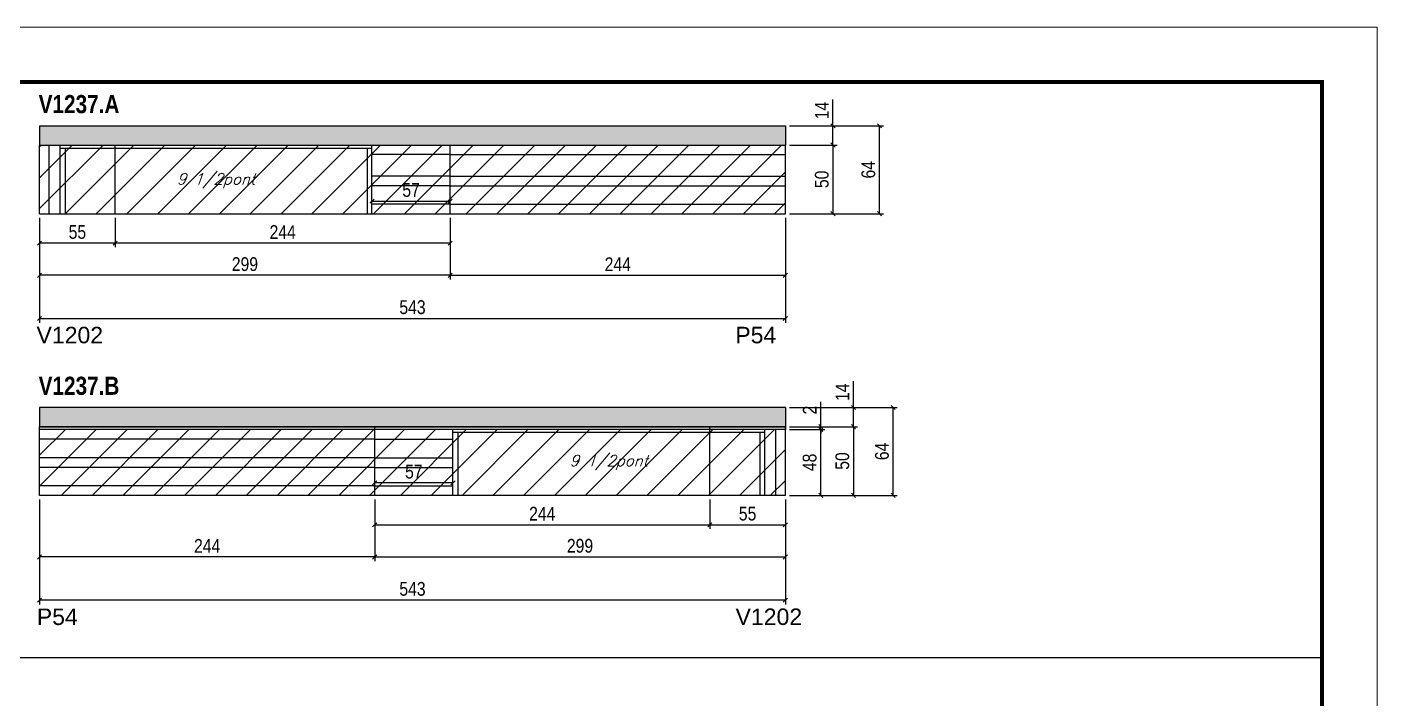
# Model space of a CAD drawing. Extents: x 3309 to 9563, y -2522 to 14608.
# Drawn here: x 3811 to 4794, y 6079 to 6568 of the extents above; entities that cross this region are included whole.
import ezdxf

# ---------------------------------------------------------------- set-up
doc = ezdxf.new("R2010")
doc.units = 0
doc.linetypes.add('DASHED', pattern=[0.75, 0.5, -0.25])
for name, color, linetype in [('5', 5, 'Continuous'), ('COTA', 241, 'Continuous'), ('NOMENCLATURA', 7, 'Continuous'), ('Painéis', 200, 'Continuous'), ('SARR_2.2x7', 40, 'Continuous'), ('SARR_3.5x7', 81, 'Continuous'), ('texto', 7, 'Continuous')]:
    doc.layers.add(name, color=color, linetype=linetype)
for name, color, linetype, lineweight in [('Folhas', 255, 'Continuous', 9), ('Hachura', 251, 'Continuous', 9), ('SARRAFO DE PRESSAO', 251, 'DASHED', 9)]:
    doc.layers.add(name, color=color, linetype=linetype, lineweight=lineweight)
doc.styles.add('COTA TECNICA', font='techl___.ttf', dxfattribs={"height": 10})
doc.styles.add('Romans', font='romans.shx')
doc.styles.get("Standard").update_dxf_attribs({"font": 'arial.ttf'})
doc.styles.add('TECNICA', font='techb___.ttf', dxfattribs={"height": 10})
doc.dimstyles.new('PAINEL', dxfattribs={"dimtxt": 10, "dimasz": 3, "dimexe": 3, "dimexo": 3, "dimgap": 3, "dimtad": 1, "dimdec": 1, "dimzin": 12, "dimdsep": 46, "dimtxsty": 'COTA TECNICA', "dimblk1": 'OBLIQUE', "dimblk2": 'OBLIQUE', "dimsah": 1, "dimcen": 0.9, "dimclrd": 4, "dimclre": 4, "dimclrt": 240, "dimadec": 1, "dimazin": 3, "dimtfac": 1, "dimtdec": 1, "dimtmove": 0, "dimatfit": 3, "dimfxl": 1, "dimtolj": 1, "dimtzin": 12, "dimarcsym": 0})

# ---------------------------------------------------------------- blocks, each defined once
blk = doc.blocks.new('9999999999')
at = {"layer": 'Folhas'}
blk.add_lwpolyline([(98138.98, 34190.21), (99623.98, 34190.21), (99623.98, 35240.21), (98138.98, 35240.21)], close=True, dxfattribs=at)
at = {"layer": 'Folhas', "color": 30, "const_width": 3}
blk.add_lwpolyline([(98213.98, 34230.21), (99583.98, 34230.21), (99583.98, 35200.21), (98213.98, 35200.21)], close=True, dxfattribs=at)
blk = doc.blocks.new('_Oblique')
at = {"color": 0, "linetype": 'ByBlock', "lineweight": -2}
blk.add_line((-0.5, -0.5), (0.5, 0.5), dxfattribs=at)
blk = doc.blocks.new('*D673')
at = {"layer": 'COTA', "color": 4, "linetype": 'ByBlock', "lineweight": -2, "transparency": 16777216}
for p, q in [((3820.56, 6223.91), (3820.56, 6179.05)), ((4064.56, 6223.91), (4064.56, 6179.05)), ((4064.56, 6182.05), (3820.56, 6182.05))]:
    blk.add_line(p, q, dxfattribs=at)
at = {"layer": 'Defpoints', "color": 0, "linetype": 'ByBlock', "transparency": 16777216}
for p in [(3820.56, 6226.91), (4064.56, 6226.91), (3820.56, 6182.05)]:
    blk.add_point(p, dxfattribs=at)
at = {"layer": 'COTA', "color": 4, "linetype": 'ByBlock', "lineweight": -2, "transparency": 16777216, "xscale": 3, "yscale": 3, "zscale": 3, "rotation": 180}
blk.add_blockref('_Oblique', (3820.56, 6182.05), dxfattribs=at)
at = {"layer": 'COTA', "color": 4, "linetype": 'ByBlock', "lineweight": -2, "transparency": 16777216, "xscale": 3, "yscale": 3, "zscale": 3}
blk.add_blockref('_Oblique', (4064.56, 6182.05), dxfattribs=at)
at = {"layer": 'COTA', "color": 240, "linetype": 'ByBlock', "transparency": 16777216, "insert": (3942.56, 6190.13), "char_height": 10, "attachment_point": 5, "style": 'COTA TECNICA'}
blk.add_mtext('\\A1;244', dxfattribs=at)
blk = doc.blocks.new('*D681')
at = {"layer": 'COTA', "color": 4, "linetype": 'ByBlock', "lineweight": -2, "transparency": 16777216}
for p, q in [((3820.56, 6223.91), (3820.56, 6147.58)), ((4363.56, 6223.91), (4363.56, 6147.58)), ((4363.56, 6150.58), (3820.56, 6150.58))]:
    blk.add_line(p, q, dxfattribs=at)
at = {"layer": 'Defpoints', "color": 0, "linetype": 'ByBlock', "transparency": 16777216}
for p in [(3820.56, 6226.91), (4363.56, 6226.91), (3820.56, 6150.58)]:
    blk.add_point(p, dxfattribs=at)
at = {"layer": 'COTA', "color": 4, "linetype": 'ByBlock', "lineweight": -2, "transparency": 16777216, "xscale": 3, "yscale": 3, "zscale": 3, "rotation": 180}
blk.add_blockref('_Oblique', (3820.56, 6150.58), dxfattribs=at)
at = {"layer": 'COTA', "color": 4, "linetype": 'ByBlock', "lineweight": -2, "transparency": 16777216, "xscale": 3, "yscale": 3, "zscale": 3}
blk.add_blockref('_Oblique', (4363.56, 6150.58), dxfattribs=at)
at = {"layer": 'COTA', "color": 240, "linetype": 'ByBlock', "transparency": 16777216, "insert": (4092.06, 6158.79), "char_height": 10, "attachment_point": 5, "style": 'COTA TECNICA'}
blk.add_mtext('\\A1;543', dxfattribs=at)
blk = doc.blocks.new('*D674')
at = {"layer": 'COTA', "color": 4, "lineweight": -2, "transparency": 16777216}
for p, q in [((4064.56, 6223.91), (4064.56, 6179.05)), ((4363.56, 6223.91), (4363.56, 6179.05)), ((4064.56, 6182.05), (4363.56, 6182.05))]:
    blk.add_line(p, q, dxfattribs=at)
at = {"layer": 'Defpoints', "color": 0, "transparency": 16777216}
for p in [(4064.56, 6226.91, 0), (4363.56, 6226.91, 0), (4363.56, 6182.05)]:
    blk.add_point(p, dxfattribs=at)
at = {"layer": 'COTA', "color": 4, "lineweight": -2, "transparency": 16777216, "xscale": 3, "yscale": 3, "zscale": 3, "rotation": 180}
blk.add_blockref('_Oblique', (4064.56, 6182.05), dxfattribs=at)
at = {"layer": 'COTA', "color": 4, "lineweight": -2, "transparency": 16777216, "xscale": 3, "yscale": 3, "zscale": 3}
blk.add_blockref('_Oblique', (4363.56, 6182.05), dxfattribs=at)
at = {"layer": 'COTA', "color": 240, "transparency": 16777216, "insert": (4214.06, 6190.14), "char_height": 10, "attachment_point": 5, "style": 'COTA TECNICA'}
blk.add_mtext('\\A1;299', dxfattribs=at)
blk = doc.blocks.new('*D682')
at = {"layer": 'COTA', "color": 4, "lineweight": -2, "transparency": 16777216}
for p, q in [((4064.56, 6236.91), (4064.56, 6238.98)), ((4121.56, 6235.98), (4064.56, 6235.98)), ((4121.56, 6236.91), (4121.56, 6238.98))]:
    blk.add_line(p, q, dxfattribs=at)
at = {"layer": 'Defpoints', "color": 0, "transparency": 16777216}
for p in [(4064.56, 6235.98), (4064.56, 6233.91, 0), (4121.56, 6233.91, 0)]:
    blk.add_point(p, dxfattribs=at)
at = {"layer": 'COTA', "color": 4, "lineweight": -2, "transparency": 16777216, "xscale": 3, "yscale": 3, "zscale": 3, "rotation": 180}
blk.add_blockref('_Oblique', (4064.56, 6235.98), dxfattribs=at)
at = {"layer": 'COTA', "color": 4, "lineweight": -2, "transparency": 16777216, "xscale": 3, "yscale": 3, "zscale": 3}
blk.add_blockref('_Oblique', (4121.56, 6235.98), dxfattribs=at)
at = {"layer": 'COTA', "color": 240, "transparency": 16777216, "insert": (4093.06, 6244.09), "char_height": 10, "attachment_point": 5, "style": 'COTA TECNICA'}
blk.add_mtext('\\A1;57', dxfattribs=at)
blk = doc.blocks.new('*D683')
at = {"layer": 'COTA', "color": 4, "lineweight": -2, "transparency": 16777216}
for p, q in [((4064.56, 6223.91), (4064.56, 6202.47)), ((4308.56, 6223.91), (4308.56, 6202.47)), ((4064.56, 6205.47), (4308.56, 6205.47))]:
    blk.add_line(p, q, dxfattribs=at)
at = {"layer": 'Defpoints', "color": 0, "transparency": 16777216}
for p in [(4064.56, 6226.91), (4308.56, 6226.91), (4308.56, 6205.47)]:
    blk.add_point(p, dxfattribs=at)
at = {"layer": 'COTA', "color": 4, "lineweight": -2, "transparency": 16777216, "xscale": 3, "yscale": 3, "zscale": 3, "rotation": 180}
blk.add_blockref('_Oblique', (4064.56, 6205.47), dxfattribs=at)
at = {"layer": 'COTA', "color": 4, "lineweight": -2, "transparency": 16777216, "xscale": 3, "yscale": 3, "zscale": 3}
blk.add_blockref('_Oblique', (4308.56, 6205.47), dxfattribs=at)
at = {"layer": 'COTA', "color": 240, "transparency": 16777216, "insert": (4186.56, 6213.54), "char_height": 10, "attachment_point": 5, "style": 'COTA TECNICA'}
blk.add_mtext('\\A1;244', dxfattribs=at)
blk = doc.blocks.new('*D684')
at = {"layer": 'COTA', "color": 4, "lineweight": -2, "transparency": 16777216}
for p, q in [((4308.56, 6223.91), (4308.56, 6202.47)), ((4363.56, 6223.91), (4363.56, 6202.47)), ((4308.56, 6205.47), (4363.56, 6205.47))]:
    blk.add_line(p, q, dxfattribs=at)
at = {"layer": 'Defpoints', "color": 0, "transparency": 16777216}
for p in [(4308.56, 6226.91), (4363.56, 6226.91), (4363.56, 6205.47)]:
    blk.add_point(p, dxfattribs=at)
at = {"layer": 'COTA', "color": 4, "lineweight": -2, "transparency": 16777216, "xscale": 3, "yscale": 3, "zscale": 3, "rotation": 180}
blk.add_blockref('_Oblique', (4308.56, 6205.47), dxfattribs=at)
at = {"layer": 'COTA', "color": 4, "lineweight": -2, "transparency": 16777216, "xscale": 3, "yscale": 3, "zscale": 3}
blk.add_blockref('_Oblique', (4363.56, 6205.47), dxfattribs=at)
at = {"layer": 'COTA', "color": 240, "transparency": 16777216, "insert": (4336.06, 6213.58), "char_height": 10, "attachment_point": 5, "style": 'COTA TECNICA'}
blk.add_mtext('\\A1;55', dxfattribs=at)
blk = doc.blocks.new('*D685')
at = {"layer": 'COTA', "color": 4, "lineweight": -2, "transparency": 16777216}
for p, q in [((4366.56, 6276.91), (4416.18, 6276.91)), ((4413.18, 6276.91), (4413.18, 6226.91)), ((4366.56, 6226.91), (4416.18, 6226.91))]:
    blk.add_line(p, q, dxfattribs=at)
at = {"layer": 'Defpoints', "color": 0, "transparency": 16777216}
for p in [(4363.56, 6276.91), (4363.56, 6226.91), (4413.18, 6226.91)]:
    blk.add_point(p, dxfattribs=at)
at = {"layer": 'COTA', "color": 4, "lineweight": -2, "transparency": 16777216, "xscale": 3, "yscale": 3, "zscale": 3}
for p, rotation in [((4413.18, 6276.91), 90), ((4413.18, 6226.91), 270)]:
    blk.add_blockref('_Oblique', p, dxfattribs=dict(at, rotation=rotation))
at = {"layer": 'COTA', "color": 240, "transparency": 16777216, "insert": (4405.07, 6251.91), "char_height": 10, "attachment_point": 5, "rotation": 90, "style": 'COTA TECNICA'}
blk.add_mtext('\\A1;50', dxfattribs=at)
blk = doc.blocks.new('*D686')
at = {"layer": 'COTA', "color": 4, "lineweight": -2, "transparency": 16777216}
for p, q in [((4413.18, 6290.91), (4413.18, 6310.03)), ((4366.56, 6290.91), (4416.18, 6290.91)), ((4413.18, 6276.91), (4413.18, 6290.91)), ((4366.56, 6276.91), (4416.18, 6276.91))]:
    blk.add_line(p, q, dxfattribs=at)
at = {"layer": 'Defpoints', "color": 0, "transparency": 16777216}
for p in [(4363.56, 6290.91), (4413.18, 6290.91), (4363.56, 6276.91)]:
    blk.add_point(p, dxfattribs=at)
at = {"layer": 'COTA', "color": 4, "lineweight": -2, "transparency": 16777216, "xscale": 3, "yscale": 3, "zscale": 3}
for p, rotation in [((4413.18, 6290.91), 90), ((4413.18, 6276.91), 270)]:
    blk.add_blockref('_Oblique', p, dxfattribs=dict(at, rotation=rotation))
at = {"layer": 'COTA', "color": 240, "transparency": 16777216, "insert": (4405.1, 6301.97), "char_height": 10, "attachment_point": 5, "rotation": 90, "style": 'COTA TECNICA'}
blk.add_mtext('\\A1;14', dxfattribs=at)
blk = doc.blocks.new('*D687')
at = {"layer": 'COTA', "color": 4, "lineweight": -2, "transparency": 16777216}
for p, q in [((4366.56, 6290.91), (4445.04, 6290.91)), ((4442.04, 6226.91), (4442.04, 6290.91)), ((4366.56, 6226.91), (4445.04, 6226.91))]:
    blk.add_line(p, q, dxfattribs=at)
at = {"layer": 'Defpoints', "color": 0, "transparency": 16777216}
for p in [(4363.56, 6290.91), (4442.04, 6290.91), (4363.56, 6226.91)]:
    blk.add_point(p, dxfattribs=at)
at = {"layer": 'COTA', "color": 4, "lineweight": -2, "transparency": 16777216, "xscale": 3, "yscale": 3, "zscale": 3}
for p, rotation in [((4442.04, 6290.91), 90), ((4442.04, 6226.91), 270)]:
    blk.add_blockref('_Oblique', p, dxfattribs=dict(at, rotation=rotation))
at = {"layer": 'COTA', "color": 240, "transparency": 16777216, "insert": (4433.93, 6258.91), "char_height": 10, "attachment_point": 5, "rotation": 90, "style": 'COTA TECNICA'}
blk.add_mtext('\\A1;64', dxfattribs=at)
blk = doc.blocks.new('*D675')
at = {"layer": 'COTA', "color": 4, "linetype": 'ByBlock', "lineweight": -2, "transparency": 16777216}
for p, q in [((4119.56, 6428.94), (4119.56, 6384.09)), ((4363.56, 6428.94), (4363.56, 6384.09)), ((4119.56, 6387.09), (4363.56, 6387.09))]:
    blk.add_line(p, q, dxfattribs=at)
at = {"layer": 'Defpoints', "color": 0, "linetype": 'ByBlock', "transparency": 16777216}
for p in [(4119.56, 6431.94), (4363.56, 6431.94), (4363.56, 6387.09)]:
    blk.add_point(p, dxfattribs=at)
at = {"layer": 'COTA', "color": 4, "linetype": 'ByBlock', "lineweight": -2, "transparency": 16777216, "xscale": 3, "yscale": 3, "zscale": 3, "rotation": 180}
blk.add_blockref('_Oblique', (4119.56, 6387.09), dxfattribs=at)
at = {"layer": 'COTA', "color": 4, "linetype": 'ByBlock', "lineweight": -2, "transparency": 16777216, "xscale": 3, "yscale": 3, "zscale": 3}
blk.add_blockref('_Oblique', (4363.56, 6387.09), dxfattribs=at)
at = {"layer": 'COTA', "color": 240, "linetype": 'ByBlock', "transparency": 16777216, "insert": (4241.56, 6395.16), "char_height": 10, "attachment_point": 5, "style": 'COTA TECNICA'}
blk.add_mtext('\\A1;244', dxfattribs=at)
blk = doc.blocks.new('*D676')
at = {"layer": 'COTA', "color": 4, "lineweight": -2, "transparency": 16777216}
for p, q in [((3820.56, 6428.94), (3820.56, 6384.09)), ((4119.56, 6428.94), (4119.56, 6384.09)), ((4119.56, 6387.09), (3820.56, 6387.09))]:
    blk.add_line(p, q, dxfattribs=at)
at = {"layer": 'Defpoints', "color": 0, "transparency": 16777216}
for p in [(3820.56, 6431.94, 0), (4119.56, 6431.94, 0), (3820.56, 6387.09)]:
    blk.add_point(p, dxfattribs=at)
at = {"layer": 'COTA', "color": 4, "lineweight": -2, "transparency": 16777216, "xscale": 3, "yscale": 3, "zscale": 3, "rotation": 180}
blk.add_blockref('_Oblique', (3820.56, 6387.09), dxfattribs=at)
at = {"layer": 'COTA', "color": 4, "lineweight": -2, "transparency": 16777216, "xscale": 3, "yscale": 3, "zscale": 3}
blk.add_blockref('_Oblique', (4119.56, 6387.09), dxfattribs=at)
at = {"layer": 'COTA', "color": 240, "transparency": 16777216, "insert": (3970.06, 6395.17), "char_height": 10, "attachment_point": 5, "style": 'COTA TECNICA'}
blk.add_mtext('\\A1;299', dxfattribs=at)
blk = doc.blocks.new('*D688')
at = {"layer": 'COTA', "color": 4, "lineweight": -2, "transparency": 16777216}
for p, q in [((4062.56, 6441.94), (4062.56, 6444.01)), ((4062.56, 6441.01), (4119.56, 6441.01)), ((4119.56, 6441.94), (4119.56, 6444.01))]:
    blk.add_line(p, q, dxfattribs=at)
at = {"layer": 'Defpoints', "color": 0, "transparency": 16777216}
for p in [(4062.56, 6438.94, 0), (4119.56, 6441.01), (4119.56, 6438.94, 0)]:
    blk.add_point(p, dxfattribs=at)
at = {"layer": 'COTA', "color": 4, "lineweight": -2, "transparency": 16777216, "xscale": 3, "yscale": 3, "zscale": 3, "rotation": 180}
blk.add_blockref('_Oblique', (4062.56, 6441.01), dxfattribs=at)
at = {"layer": 'COTA', "color": 4, "lineweight": -2, "transparency": 16777216, "xscale": 3, "yscale": 3, "zscale": 3}
blk.add_blockref('_Oblique', (4119.56, 6441.01), dxfattribs=at)
at = {"layer": 'COTA', "color": 240, "transparency": 16777216, "insert": (4091.06, 6449.12), "char_height": 10, "attachment_point": 5, "style": 'COTA TECNICA'}
blk.add_mtext('\\A1;57', dxfattribs=at)
blk = doc.blocks.new('*D689')
at = {"layer": 'COTA', "color": 4, "lineweight": -2, "transparency": 16777216}
for p, q in [((3875.56, 6428.94), (3875.56, 6407.5)), ((4119.56, 6428.94), (4119.56, 6407.5)), ((4119.56, 6410.5), (3875.56, 6410.5))]:
    blk.add_line(p, q, dxfattribs=at)
at = {"layer": 'Defpoints', "color": 0, "transparency": 16777216}
for p in [(3875.56, 6431.94), (4119.56, 6431.94), (3875.56, 6410.5)]:
    blk.add_point(p, dxfattribs=at)
at = {"layer": 'COTA', "color": 4, "lineweight": -2, "transparency": 16777216, "xscale": 3, "yscale": 3, "zscale": 3, "rotation": 180}
blk.add_blockref('_Oblique', (3875.56, 6410.5), dxfattribs=at)
at = {"layer": 'COTA', "color": 4, "lineweight": -2, "transparency": 16777216, "xscale": 3, "yscale": 3, "zscale": 3}
blk.add_blockref('_Oblique', (4119.56, 6410.5), dxfattribs=at)
at = {"layer": 'COTA', "color": 240, "transparency": 16777216, "insert": (3997.56, 6418.57), "char_height": 10, "attachment_point": 5, "style": 'COTA TECNICA'}
blk.add_mtext('\\A1;244', dxfattribs=at)
blk = doc.blocks.new('*D690')
at = {"layer": 'COTA', "color": 4, "lineweight": -2, "transparency": 16777216}
for p, q in [((3820.56, 6428.94), (3820.56, 6407.5)), ((3875.56, 6428.94), (3875.56, 6407.5)), ((3875.56, 6410.5), (3820.56, 6410.5))]:
    blk.add_line(p, q, dxfattribs=at)
at = {"layer": 'Defpoints', "color": 0, "transparency": 16777216}
for p in [(3820.56, 6431.94), (3875.56, 6431.94), (3820.56, 6410.5)]:
    blk.add_point(p, dxfattribs=at)
at = {"layer": 'COTA', "color": 4, "lineweight": -2, "transparency": 16777216, "xscale": 3, "yscale": 3, "zscale": 3, "rotation": 180}
blk.add_blockref('_Oblique', (3820.56, 6410.5), dxfattribs=at)
at = {"layer": 'COTA', "color": 4, "lineweight": -2, "transparency": 16777216, "xscale": 3, "yscale": 3, "zscale": 3}
blk.add_blockref('_Oblique', (3875.56, 6410.5), dxfattribs=at)
at = {"layer": 'COTA', "color": 240, "transparency": 16777216, "insert": (3848.06, 6418.61), "char_height": 10, "attachment_point": 5, "style": 'COTA TECNICA'}
blk.add_mtext('\\A1;55', dxfattribs=at)
blk = doc.blocks.new('*D677')
at = {"layer": 'COTA', "color": 4, "lineweight": -2, "transparency": 16777216}
for p, q in [((4366.56, 6481.94), (4401.24, 6481.94)), ((4398.24, 6481.94), (4398.24, 6431.94)), ((4366.56, 6431.94), (4401.24, 6431.94))]:
    blk.add_line(p, q, dxfattribs=at)
at = {"layer": 'Defpoints', "color": 0, "transparency": 16777216}
for p in [(4363.56, 6481.94), (4363.56, 6431.94), (4398.24, 6431.94)]:
    blk.add_point(p, dxfattribs=at)
at = {"layer": 'COTA', "color": 4, "lineweight": -2, "transparency": 16777216, "xscale": 3, "yscale": 3, "zscale": 3}
for p, rotation in [((4398.24, 6481.94), 90), ((4398.24, 6431.94), 270)]:
    blk.add_blockref('_Oblique', p, dxfattribs=dict(at, rotation=rotation))
at = {"layer": 'COTA', "color": 240, "transparency": 16777216, "insert": (4390.13, 6456.94), "char_height": 10, "attachment_point": 5, "rotation": 90, "style": 'COTA TECNICA'}
blk.add_mtext('\\A1;50', dxfattribs=at)
blk = doc.blocks.new('*D678')
at = {"layer": 'COTA', "color": 4, "lineweight": -2, "transparency": 16777216}
for p, q in [((4398.24, 6495.94), (4398.24, 6515.06)), ((4366.56, 6495.94), (4401.24, 6495.94)), ((4398.24, 6481.94), (4398.24, 6495.94)), ((4366.56, 6481.94), (4401.24, 6481.94))]:
    blk.add_line(p, q, dxfattribs=at)
at = {"layer": 'Defpoints', "color": 0, "transparency": 16777216}
for p in [(4363.56, 6495.94), (4398.24, 6495.94), (4363.56, 6481.94)]:
    blk.add_point(p, dxfattribs=at)
at = {"layer": 'COTA', "color": 4, "lineweight": -2, "transparency": 16777216, "xscale": 3, "yscale": 3, "zscale": 3}
for p, rotation in [((4398.24, 6495.94), 90), ((4398.24, 6481.94), 270)]:
    blk.add_blockref('_Oblique', p, dxfattribs=dict(at, rotation=rotation))
at = {"layer": 'COTA', "color": 240, "transparency": 16777216, "insert": (4390.17, 6507), "char_height": 10, "attachment_point": 5, "rotation": 90, "style": 'COTA TECNICA'}
blk.add_mtext('\\A1;14', dxfattribs=at)
blk = doc.blocks.new('*D679')
at = {"layer": 'COTA', "color": 4, "lineweight": -2, "transparency": 16777216}
for p, q in [((4366.56, 6495.94), (4435.14, 6495.94)), ((4432.14, 6431.94), (4432.14, 6495.94)), ((4366.56, 6431.94), (4435.14, 6431.94))]:
    blk.add_line(p, q, dxfattribs=at)
at = {"layer": 'Defpoints', "color": 0, "transparency": 16777216}
for p in [(4363.56, 6495.94), (4432.14, 6495.94), (4363.56, 6431.94)]:
    blk.add_point(p, dxfattribs=at)
at = {"layer": 'COTA', "color": 4, "lineweight": -2, "transparency": 16777216, "xscale": 3, "yscale": 3, "zscale": 3}
for p, rotation in [((4432.14, 6495.94), 90), ((4432.14, 6431.94), 270)]:
    blk.add_blockref('_Oblique', p, dxfattribs=dict(at, rotation=rotation))
at = {"layer": 'COTA', "color": 240, "transparency": 16777216, "insert": (4424.03, 6463.94), "char_height": 10, "attachment_point": 5, "rotation": 90, "style": 'COTA TECNICA'}
blk.add_mtext('\\A1;64', dxfattribs=at)
blk = doc.blocks.new('*D691')
at = {"layer": 'COTA', "color": 4, "lineweight": -2, "transparency": 16777216}
for p, q in [((3820.56, 6428.94), (3820.56, 6352.61)), ((4363.56, 6428.94), (4363.56, 6352.61)), ((3820.56, 6355.61), (4363.56, 6355.61))]:
    blk.add_line(p, q, dxfattribs=at)
at = {"layer": 'Defpoints', "color": 0, "transparency": 16777216}
for p in [(3820.56, 6431.94), (4363.56, 6431.94), (4363.56, 6355.61)]:
    blk.add_point(p, dxfattribs=at)
at = {"layer": 'COTA', "color": 4, "lineweight": -2, "transparency": 16777216, "xscale": 3, "yscale": 3, "zscale": 3, "rotation": 180}
blk.add_blockref('_Oblique', (3820.56, 6355.61), dxfattribs=at)
at = {"layer": 'COTA', "color": 4, "lineweight": -2, "transparency": 16777216, "xscale": 3, "yscale": 3, "zscale": 3}
blk.add_blockref('_Oblique', (4363.56, 6355.61), dxfattribs=at)
at = {"layer": 'COTA', "color": 240, "transparency": 16777216, "insert": (4092.06, 6363.83), "char_height": 10, "attachment_point": 5, "style": 'COTA TECNICA'}
blk.add_mtext('\\A1;543', dxfattribs=at)
blk = doc.blocks.new('*D692')
at = {"layer": 'COTA', "color": 4, "lineweight": -2, "transparency": 16777216}
for p, q in [((4366.56, 6274.91), (4392.36, 6274.91)), ((4389.36, 6226.91), (4389.36, 6274.91)), ((4366.56, 6226.91), (4392.36, 6226.91))]:
    blk.add_line(p, q, dxfattribs=at)
at = {"layer": 'Defpoints', "color": 0, "transparency": 16777216}
for p in [(4363.56, 6274.91), (4389.36, 6274.91), (4363.56, 6226.91)]:
    blk.add_point(p, dxfattribs=at)
at = {"layer": 'COTA', "color": 4, "lineweight": -2, "transparency": 16777216, "xscale": 3, "yscale": 3, "zscale": 3}
for p, rotation in [((4389.36, 6274.91), 90), ((4389.36, 6226.91), 270)]:
    blk.add_blockref('_Oblique', p, dxfattribs=dict(at, rotation=rotation))
at = {"layer": 'COTA', "color": 240, "transparency": 16777216, "insert": (4381.27, 6250.91), "char_height": 10, "attachment_point": 5, "rotation": 90, "style": 'COTA TECNICA'}
blk.add_mtext('\\A1;48', dxfattribs=at)
blk = doc.blocks.new('*D693')
at = {"layer": 'COTA', "color": 4, "lineweight": -2, "transparency": 16777216}
for p, q in [((4389.36, 6276.91), (4389.36, 6295.02)), ((4366.56, 6276.91), (4392.36, 6276.91)), ((4366.56, 6274.91), (4392.36, 6274.91)), ((4389.36, 6274.91), (4389.36, 6276.91)), ((4389.36, 6274.91), (4389.36, 6271.91))]:
    blk.add_line(p, q, dxfattribs=at)
at = {"layer": 'Defpoints', "color": 0, "transparency": 16777216}
for p in [(4363.56, 6276.91), (4363.56, 6274.91), (4389.36, 6276.91)]:
    blk.add_point(p, dxfattribs=at)
at = {"layer": 'COTA', "color": 4, "lineweight": -2, "transparency": 16777216, "xscale": 3, "yscale": 3, "zscale": 3}
for p, rotation in [((4389.36, 6276.91), 270), ((4389.36, 6274.91), 90)]:
    blk.add_blockref('_Oblique', p, dxfattribs=dict(at, rotation=rotation))
at = {"layer": 'COTA', "color": 240, "transparency": 16777216, "insert": (4381.36, 6288.96), "char_height": 10, "attachment_point": 5, "rotation": 90, "style": 'COTA TECNICA'}
blk.add_mtext('\\A1;2', dxfattribs=at)

msp = doc.modelspace()

# ---------------------------------------------------------------- hatches: boundary and pattern name
at = {"layer": 'COTA'}
h = msp.add_hatch(dxfattribs=at)
h.set_pattern_fill('AR-CONC', color=256, scale=0.03)
h.set_pattern_definition([(50, (-3210.5, -1899.376), (5.46554, -0.4781726), [0.5715, -6.2865]), (355, (-3210.5, -1899.376), (-1.0573026, 5.7317054), [0.4572, -5.0292175]), (100.451445, (-3210.0445, -1899.416), (4.4082374, 5.2535326), [0.4857003, -5.3427073]), (46.1842, (-3210.5, -1897.852), (8.1323712, -1.26127), [0.85725, -9.42975]), (96.63556, (-3209.822, -1897.957), (7.122124, 7.422784), [0.728551, -8.014068]), (351.18415, (-3210.5, -1897.852), (7.122124, 7.422784), [0.685799, -7.543792]), (21, (-3209.738, -1898.233), (4.5484317, -3.067956), [0.5715, -6.2865]), (326, (-3209.738, -1898.233), (1.8540609, 5.525639), [0.4572, -5.0292]), (71.451445, (-3209.359, -1898.489), (6.4024926, 2.457683), [0.4857003, -5.342698]), (37.5, (-3210.5, -1899.3761), (0.0926581, 2.53665117), [0, -4.96824, 0, -5.1054, 0, -5.04825]), (7.5, (-3210.5, -1899.3761), (2.0045899, 3.00541724), [0, -2.91084, 0, -4.85394, 0, -1.92405]), (327.5, (-3212.1993, -1899.3761), (4.06771786, -0.17186232), [0, -1.905, 0, -5.9436, 0, -7.8867]), (317.5, (-3212.9613, -1899.376), (4.4438754, 0.7627947), [0, -2.4765, 0, -3.94716, 0, -5.6007])])
h.paths.add_polyline_path([(4363.56, 6481.94), (4363.56, 6495.94), (3820.56, 6495.94), (3820.56, 6481.94)])
h = msp.add_hatch(dxfattribs=at)
h.set_pattern_fill('AR-CONC', color=256, scale=0.03)
h.set_pattern_definition([(50, (-3210.5, -2104.4095), (5.46554, -0.4781726), [0.5715, -6.2865]), (355, (-3210.5, -2104.4095), (-1.0573026, 5.7317054), [0.4572, -5.0292175]), (100.451445, (-3210.0445, -2104.4494), (4.4082374, 5.2535326), [0.4857003, -5.3427073]), (46.1842, (-3210.5, -2102.8855), (8.1323712, -1.26127), [0.85725, -9.42975]), (96.63556, (-3209.822, -2102.991), (7.122124, 7.422784), [0.728551, -8.014068]), (351.18415, (-3210.5, -2102.8855), (7.122124, 7.422784), [0.685799, -7.543792]), (21, (-3209.738, -2103.2665), (4.5484317, -3.067956), [0.5715, -6.2865]), (326, (-3209.738, -2103.2665), (1.8540609, 5.525639), [0.4572, -5.0292]), (71.451445, (-3209.359, -2103.522), (6.4024926, 2.457683), [0.4857003, -5.342698]), (37.5, (-3210.5, -2104.4095), (0.0926581, 2.53665117), [0, -4.96824, 0, -5.1054, 0, -5.04825]), (7.5, (-3210.5, -2104.4095), (2.0045899, 3.00541724), [0, -2.91084, 0, -4.85394, 0, -1.92405]), (327.5, (-3212.1993, -2104.4095), (4.06771786, -0.17186232), [0, -1.905, 0, -5.9436, 0, -7.8867]), (317.5, (-3212.9613, -2104.4095), (4.4438754, 0.7627947), [0, -2.4765, 0, -3.94716, 0, -5.6007])])
h.paths.add_polyline_path([(4363.56, 6276.91), (4363.56, 6290.91), (3820.56, 6290.91), (3820.56, 6276.91)])
at = {"layer": 'Hachura', "linetype": 'ByBlock'}
h = msp.add_hatch(dxfattribs=at)
h.set_pattern_fill('ANSI31', color=256, scale=5)
h.set_pattern_definition([(45, (-4795.5, -1147.62), (-11.22532, 11.22532), [])])
h.paths.add_polyline_path([(3875.56, 6481.94), (3820.56, 6481.94), (3820.56, 6431.94), (3875.56, 6431.94)])
h.paths.add_polyline_path([(4119.56, 6431.94), (4119.56, 6481.94), (3875.56, 6481.94), (3875.56, 6431.94)])
h.paths.add_polyline_path([(4119.56, 6481.94), (4119.56, 6431.94), (4363.56, 6431.94), (4363.56, 6481.94)])
h.paths.add_polyline_path([(4363.56, 6226.91), (4363.56, 6274.91), (4308.56, 6274.91), (4308.56, 6226.91)])
h.paths.add_polyline_path([(4064.56, 6274.91), (4064.56, 6226.91), (4308.56, 6226.91), (4308.56, 6274.91)])
h.paths.add_polyline_path([(3820.56, 6274.91), (3820.56, 6226.91), (4064.56, 6226.91), (4064.56, 6274.91)])

# ---------------------------------------------------------------- linework, layer by layer
at = {"layer": 'COTA'}
for p, q in [((3820.56, 6495.94), (3820.56, 6481.94)), ((3820.56, 6495.94), (4363.56, 6495.94)), ((4363.56, 6495.94), (4363.56, 6481.94)), ((4363.56, 6290.91), (3820.56, 6290.91)), ((3820.56, 6290.91), (3820.56, 6276.91)), ((4363.56, 6290.91), (4363.56, 6276.91)), ((3384.37, 6108.92), (4754.37, 6108.92))]:
    msp.add_line(p, q, dxfattribs=at)
at = {"layer": 'Painéis', "linetype": 'ByBlock'}
for p, q in [((3820.56, 6481.94), (4363.56, 6481.94)), ((3820.56, 6431.94), (3820.56, 6481.94)), ((3875.56, 6431.94), (3875.56, 6481.94)), ((4119.56, 6431.94), (4119.56, 6481.94)), ((4363.56, 6431.94), (4363.56, 6481.94)), ((3820.56, 6431.94), (4363.56, 6431.94)), ((4363.56, 6276.91), (3820.56, 6276.91)), ((3820.56, 6226.91), (3820.56, 6276.91)), ((4064.56, 6226.91), (4064.56, 6276.91)), ((4308.56, 6226.91), (4308.56, 6276.91)), ((4363.56, 6226.91), (4363.56, 6276.91)), ((4363.56, 6226.91), (3820.56, 6226.91))]:
    msp.add_line(p, q, dxfattribs=at)
at = {"layer": 'Painéis', "linetype": 'ByBlock', "elevation": 0}
msp.add_lwpolyline([(4363.56, 6274.91), (3820.56, 6274.91), (3820.56, 6276.91), (4363.56, 6276.91)], close=True, dxfattribs=at)
at = {"layer": 'SARR_2.2x7', "linetype": 'Continuous'}
for p, q in [((3827.56, 6431.94), (3827.56, 6481.94)), ((3835.56, 6479.74), (4062.56, 6479.74)), ((4119.56, 6474.94), (4062.56, 6474.94)), ((4119.56, 6474.94), (4363.56, 6474.94)), ((4119.56, 6459.27), (4062.56, 6459.27)), ((4119.56, 6459.27), (4363.56, 6459.27)), ((4119.56, 6452.27), (4062.56, 6452.27)), ((4119.56, 6452.27), (4363.56, 6452.27)), ((4119.56, 6438.94), (4062.56, 6438.94)), ((4119.56, 6438.94), (4363.56, 6438.94)), ((4348.56, 6272.71), (4121.56, 6272.71)), ((4356.56, 6226.91), (4356.56, 6274.91)), ((4064.56, 6267.91), (3820.56, 6267.91)), ((4064.56, 6267.91), (4121.56, 6267.91)), ((4064.56, 6254.24), (3820.56, 6254.24)), ((4064.56, 6254.24), (4121.56, 6254.24)), ((4064.56, 6247.24), (3820.56, 6247.24)), ((4064.56, 6247.24), (4121.56, 6247.24)), ((4064.56, 6233.91), (3820.56, 6233.91)), ((4064.56, 6233.91), (4121.56, 6233.91))]:
    msp.add_line(p, q, dxfattribs=at)
at = {"layer": 'SARR_3.5x7'}
for p, q in [((3835.56, 6431.94), (3835.56, 6481.94)), ((3839.06, 6479.74), (3839.06, 6431.94)), ((4059.06, 6479.74), (4059.06, 6431.94)), ((4062.56, 6431.94), (4062.56, 6481.94)), ((4121.56, 6226.91), (4121.56, 6274.91)), ((4125.06, 6272.71), (4125.06, 6226.91)), ((4345.06, 6272.71), (4345.06, 6226.91)), ((4348.56, 6226.91), (4348.56, 6274.91))]:
    msp.add_line(p, q, dxfattribs=at)

# ---------------------------------------------------------------- block references
at = {"layer": 'SARRAFO DE PRESSAO', "color": 6, "linetype": 'ByBlock'}
msp.add_blockref('9999999999', (-94829.61, -28672.37), dxfattribs=at)

# ---------------------------------------------------------------- texts
at = {"layer": '5', "linetype": 'Continuous'}
for s, rotation, p in [('V1202', 0.00004, (3818.33, 6337.6)), ('P54', 0.00004, (4327.13, 6337.6)), ('P54', 359.99996, (3818.53, 6132.56)), ('V1202', 359.99996, (4327.34, 6132.56))]:
    msp.add_text(s, height=12, rotation=rotation, dxfattribs=at).set_placement(p)
at = {"layer": 'NOMENCLATURA', "style": 'TECNICA'}
for s, p in [('V1237.A', (3819.85, 6505.13)), ('V1237.B', (3819.85, 6300.09))]:
    msp.add_text(s, height=13.2, dxfattribs=at).set_placement(p)
at = {"layer": 'texto', "color": 2, "char_height": 8, "attachment_point": 5, "style": 'Romans'}
for insert in [(3949.06, 6455.94), (4235.06, 6250.91)]:
    msp.add_mtext('{\\Q19;\\C256;9 1/2pont}', dxfattribs=dict(at, insert=insert))

# ---------------------------------------------------------------- dimensions: what is measured, and where the dimension line sits
at = {"layer": 'COTA'}
for base, p1, p2, angle, picture, middle in [((4398.24, 6495.94), (4363.56, 6481.94), (4363.56, 6495.94), 90, '*D678', (4390.17, 6507)), ((4432.14, 6495.94), (4363.56, 6431.94), (4363.56, 6495.94), 90, '*D679', (4424.03, 6463.94)), ((4398.24, 6431.94), (4363.56, 6481.94), (4363.56, 6431.94), 90, '*D677', (4390.13, 6456.94)), ((4119.56, 6441.01, 0), (4062.56, 6438.94), (4119.56, 6438.94), 180, '*D688', (4091.06, 6449.12, 0)), ((3820.56, 6387.09, 0), (4119.56, 6431.94), (3820.56, 6431.94), 180, '*D676', (3970.06, 6395.17, 0)), ((3875.56, 6410.5), (4119.56, 6431.94), (3875.56, 6431.94), 180, '*D689', (3997.56, 6418.57)), ((4413.18, 6290.91), (4363.56, 6276.91), (4363.56, 6290.91), 90, '*D686', (4405.1, 6301.97)), ((4389.36, 6276.91), (4363.56, 6274.91), (4363.56, 6276.91), 90, '*D693', (4381.36, 6288.96)), ((4442.04, 6290.91), (4363.56, 6226.91), (4363.56, 6290.91), 90, '*D687', (4433.93, 6258.91)), ((4413.18, 6226.91), (4363.56, 6276.91), (4363.56, 6226.91), 90, '*D685', (4405.07, 6251.91)), ((4389.36, 6274.91), (4363.56, 6226.91), (4363.56, 6274.91), 90, '*D692', (4381.27, 6250.91))]:
    dim = msp.add_linear_dim(base=base, p1=p1, p2=p2, angle=angle, dimstyle='PAINEL', dxfattribs=at)
    dim.commit()
    dim.dimension.update_dxf_attribs({"geometry": picture, "text_midpoint": middle})
dim = msp.add_linear_dim(base=(3820.56, 6410.5), p1=(3875.56, 6431.94), p2=(3820.56, 6431.94), angle=180, dimstyle='PAINEL', override={"dimtmove": 1}, dxfattribs=at)
dim.commit()
dim.dimension.update_dxf_attribs({"geometry": '*D690', "text_midpoint": (3848.06, 6418.61)})
for base, p1, p2, picture, middle in [((4363.56, 6355.61), (3820.56, 6431.94), (4363.56, 6431.94), '*D691', (4092.06, 6363.83)), ((4064.56, 6235.98, 0), (4121.56, 6233.91), (4064.56, 6233.91), '*D682', (4093.06, 6244.09, 0)), ((4363.56, 6182.05, 0), (4064.56, 6226.91), (4363.56, 6226.91), '*D674', (4214.06, 6190.14, 0)), ((4308.56, 6205.47), (4064.56, 6226.91), (4308.56, 6226.91), '*D683', (4186.56, 6213.54))]:
    dim = msp.add_linear_dim(base=base, p1=p1, p2=p2, dimstyle='PAINEL', dxfattribs=at)
    dim.commit()
    dim.dimension.update_dxf_attribs({"geometry": picture, "text_midpoint": middle})
at = {"layer": 'COTA', "linetype": 'ByBlock'}
dim = msp.add_linear_dim(base=(4363.56, 6387.09), p1=(4119.56, 6431.94), p2=(4363.56, 6431.94), dimstyle='PAINEL', override={"dimtmove": 1}, dxfattribs=at)
dim.commit()
dim.dimension.update_dxf_attribs({"geometry": '*D675', "text_midpoint": (4241.56, 6395.16)})
dim = msp.add_linear_dim(base=(3820.56, 6182.05), p1=(4064.56, 6226.91), p2=(3820.56, 6226.91), angle=180, dimstyle='PAINEL', override={"dimtmove": 1}, dxfattribs=at)
dim.commit()
dim.dimension.update_dxf_attribs({"geometry": '*D673', "text_midpoint": (3942.56, 6190.13)})
dim = msp.add_linear_dim(base=(3820.56, 6150.58), p1=(4363.56, 6226.91), p2=(3820.56, 6226.91), angle=180, dimstyle='PAINEL', dxfattribs=at)
dim.commit()
dim.dimension.update_dxf_attribs({"geometry": '*D681', "text_midpoint": (4092.06, 6158.79)})
at = {"layer": 'COTA'}
dim = msp.add_linear_dim(base=(4363.56, 6205.47), p1=(4308.56, 6226.91), p2=(4363.56, 6226.91), dimstyle='PAINEL', override={"dimtmove": 1}, dxfattribs=at)
dim.commit()
dim.dimension.update_dxf_attribs({"geometry": '*D684', "text_midpoint": (4336.06, 6213.58)})

doc.saveas('drawing.dxf')
